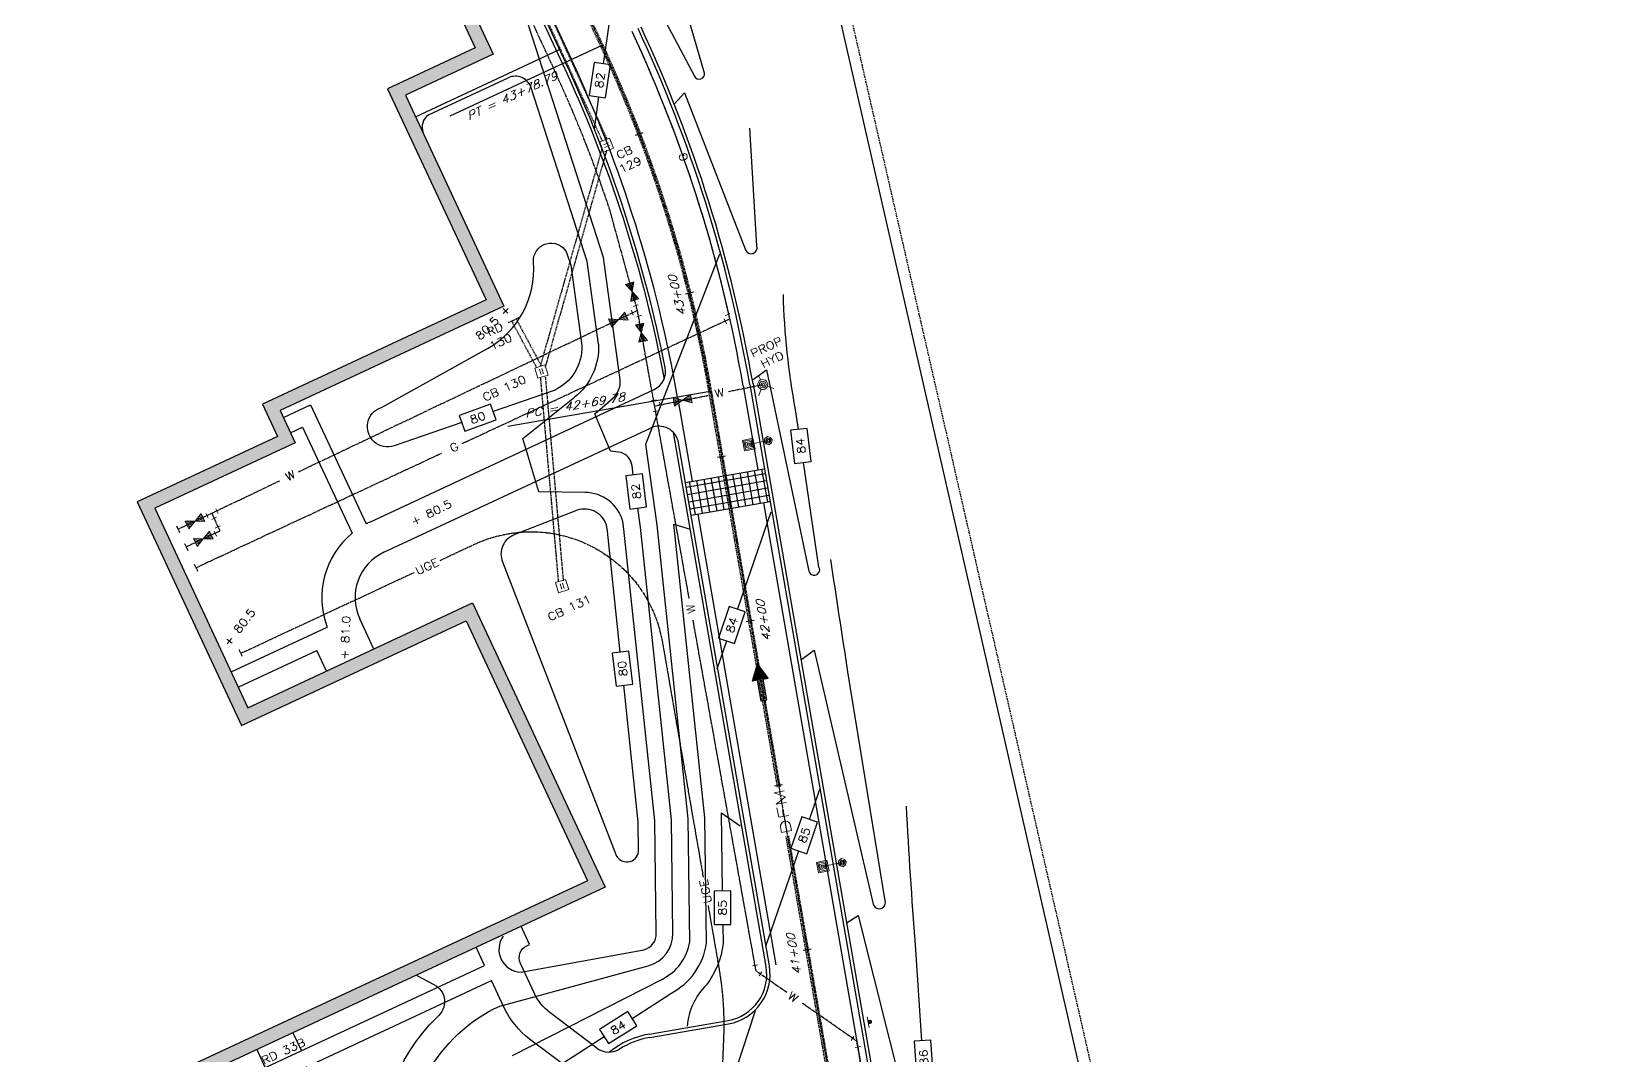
# Model space of a CAD drawing. Header units: feet. Extents: x 1024297 to 1030998, y 90489 to 94481.
# Drawn here: x 1026079.3 to 1026549.6, y 91454.4 to 91761.5 of the extents above; entities that cross this region are included whole.
import ezdxf
from ezdxf.enums import TextEntityAlignment as Align

# ---------------------------------------------------------------- set-up
doc = ezdxf.new("R2010")
doc.units = ezdxf.units.FT
doc.header["$MEASUREMENT"] = 0
for name, pattern in [('CENTER2', [1.125, 0.75, -0.125, 0.125, -0.125]), ('DASHED', [0.75, 0.5, -0.25]), ('GAS', [1.44, 0.9, -0.06, 0.15, -0.06, 0, -0.06, 0.15, -0.06]), ('HIDDEN', [0.375, 0.25, -0.125]), ('UTILITY', [1.08, 0.9, -0.06, 0, -0.06, 0, -0.06]), ('WATER', [1.14, 0.9, -0.06, 0, -0.06, 0, -0.06, 0, -0.06])]:
    doc.linetypes.add(name, pattern=pattern)
for name, color, linetype in [('LOW', 7, 'DASHED'), ('P1COL', 4, 'Continuous'), ('P1SWT', 4, 'Continuous'), ('P5PML', 1, 'Continuous'), ('P6BLL', 6, 'CENTER2'), ('P6BUL', 6, 'Continuous'), ('P6CUL', 6, 'Continuous'), ('P6CWL', 1, 'Continuous'), ('P6DRL', 6, 'HIDDEN'), ('P6GAL', 6, 'GAS'), ('P6TOS', 3, 'Continuous'), ('P6UTL', 6, 'UTILITY'), ('P6WAL', 6, 'Continuous'), ('P6WTL', 6, 'WATER'), ('P7BUL', 3, 'Continuous'), ('P7COT', 3, 'Continuous'), ('P7DRS', 3, 'Continuous'), ('P7DRT', 3, 'Continuous'), ('P7DRT-RD', 3, 'Continuous'), ('P7EPL', 3, 'Continuous'), ('P7FCL', 3, 'CLF'), ('P7MSS', 3, 'Continuous'), ('P7TFA', 3, 'Continuous'), ('P7UTS', 3, 'Continuous'), ('P7WTS', 3, 'Continuous'), ('P7WTT', 3, 'Continuous'), ('STALBL', 3, 'Continuous'), ('STAPTS', 3, 'Continuous')]:
    doc.layers.add(name, color=color, linetype=linetype)
doc.styles.add('60', font='simplex.shx', dxfattribs={"width": 1.15, "height": 2.4})
doc.styles.add('60S', font='simplex.shx', dxfattribs={"width": 1.15, "oblique": 22, "height": 2.4})
doc.styles.add('80', font='simplex.shx', dxfattribs={"width": 1.66, "height": 3.08})
doc.linetypes.add('CLF', pattern='A,0.28,-0.017891,["X",Standard,S=0.065,R=0,X=0,Y=-0.024733],-0.0663', length=0.364191)

# ---------------------------------------------------------------- blocks, each defined once
blk = doc.blocks.new('PHYD')
at = {"color": 0, "linetype": 'ByBlock', "lineweight": 0}
for points in [[(0.037, 0), (0.036, 0.012), (0.03, 0.022), (0.022, 0.03), (0.011, 0.036), (0, 0.038), (-0.012, 0.036), (-0.022, 0.03), (-0.03, 0.022), (-0.036, 0.012), (-0.038, 0), (-0.036, -0.011), (-0.03, -0.022), (-0.022, -0.03), (-0.012, -0.036), (0, -0.037), (0.011, -0.036), (0.022, -0.03), (0.03, -0.022), (0.036, -0.011), (0.037, 0), (0.037, 0)], [(0.025, 0), (0.023, 0.01), (0.017, 0.018), (0.01, 0.023), (0, 0.025), (-0.01, 0.023), (-0.018, 0.018), (-0.023, 0.01), (-0.025, 0), (-0.023, -0.01), (-0.018, -0.017), (-0.01, -0.023), (0, -0.025), (0.01, -0.023), (0.017, -0.017), (0.023, -0.01), (0.025, 0), (0.025, 0)], [(0.012, 0), (0.01, 0.006), (0.006, 0.011), (0, 0.013), (-0.006, 0.011), (-0.011, 0.006), (-0.013, 0), (-0.011, -0.006), (-0.006, -0.01), (0, -0.012), (0.006, -0.01), (0.01, -0.006), (0.012, 0), (0.012, 0)], [(0, 0.075), (0, 0.038)], [(-0.025, -0.025), (-0.063, -0.062)], [(0.062, -0.062), (0.025, -0.025)]]:
    blk.add_lwpolyline(points, dxfattribs=at)
blk = doc.blocks.new('45')
at = {"color": 0, "linetype": 'ByBlock', "lineweight": 0}
for points in [[(-0.016, 0.046), (-0.046, 0.016)], [(0.038, 0.02), (0.038, -0.016)]]:
    blk.add_lwpolyline(points, dxfattribs=at)
blk = doc.blocks.new('90')
at = {"color": 0, "linetype": 'ByBlock', "lineweight": 0}
for points in [[(-0.023, 0.04), (0.017, 0.04)], [(0.035, 0.023), (0.035, -0.017)]]:
    blk.add_lwpolyline(points, dxfattribs=at)
blk = doc.blocks.new('TEE')
at = {"color": 0, "linetype": 'ByBlock', "lineweight": 0}
for points in [[(-0.042, 0.021), (-0.042, -0.019)], [(0.019, 0.042), (-0.021, 0.042)], [(0.04, -0.019), (0.04, 0.021)]]:
    blk.add_lwpolyline(points, dxfattribs=at)
blk = doc.blocks.new('PWG')
at = {"color": 0, "linetype": 'ByBlock', "lineweight": 0}
for points in [[(-0.001, 0.001), (-0.033, -0.066), (0.032, -0.066), (-0.001, 0.001), (-0.033, 0.067), (0.032, 0.067), (-0.001, 0.001), (-0.001, -0.066)], [(-0.026, 0.05), (-0.026, 0.067)], [(-0.018, 0.067), (-0.018, 0.033)], [(-0.009, 0.018), (-0.009, 0.067)], [(-0.001, 0.067), (-0.001, 0.001), (0.008, 0.018), (0.008, 0.067)], [(0.016, 0.067), (0.016, 0.033)], [(0.025, 0.05), (0.025, 0.067)], [(-0.026, -0.049), (-0.026, -0.066)], [(-0.018, -0.066), (-0.018, -0.032)], [(-0.009, -0.016), (-0.009, -0.066)], [(0.008, -0.066), (0.008, -0.016)], [(0.016, -0.032), (0.016, -0.066)], [(0.025, -0.066), (0.025, -0.049)]]:
    blk.add_lwpolyline(points, dxfattribs=at)
blk = doc.blocks.new('CB')
at = {"color": 0, "linetype": 'ByBlock', "lineweight": 0}
for points in [[(0.039, 0.001), (0.039, 0.041), (-0.041, 0.041), (-0.041, -0.039), (0.039, -0.039), (0.039, 0.001), (0.039, 0.001)], [(-0.01, -0.02), (-0.01, 0.022)], [(0.009, 0.022), (0.009, -0.02)]]:
    blk.add_lwpolyline(points, dxfattribs=at)
blk = doc.blocks.new('CBB')
at = {"color": 0, "linetype": 'ByBlock', "lineweight": 0}
for points in [[(0.04, 0.041), (0.04, 0.08), (-0.041, 0.08), (-0.041, 0.001), (0.04, 0.001), (0.04, 0.041), (0.04, 0.041)], [(-0.011, 0.02), (-0.011, 0.061)], [(0.01, 0.061), (0.01, 0.02)]]:
    blk.add_lwpolyline(points, dxfattribs=at)
blk = doc.blocks.new('SIGN1')
at = {"color": 0, "linetype": 'ByBlock', "lineweight": 0}
for points in [[(-0.041, 0.014), (0.04, 0.014)], [(0.013, 0), (0.011, 0.007), (0.007, 0.012), (0, 0.014), (-0.007, 0.012), (-0.012, 0.007), (-0.014, 0), (-0.012, -0.007), (-0.007, -0.011), (0, -0.013), (0.007, -0.011), (0.011, -0.007), (0.013, 0), (0.013, 0)], [(0.007, 0), (0.005, 0.005), (0, 0.007), (-0.005, 0.005), (-0.007, 0), (-0.005, -0.005), (0, -0.007), (0.005, -0.005), (0.007, 0), (0.007, 0)]]:
    blk.add_lwpolyline(points, dxfattribs=at)
blk = doc.blocks.new('PLP1')
at = {"color": 0, "linetype": 'ByBlock', "lineweight": 0}
for points in [[(-0.001, 0.191), (0.039, 0.191), (0.039, 0.11), (-0.041, 0.11), (-0.041, 0.191), (-0.001, 0.191), (-0.001, 0.191)], [(-0.001, 0.181), (0.03, 0.181), (0.03, 0.122), (-0.032, 0.122), (-0.032, 0.181), (-0.001, 0.181), (-0.001, 0.181)], [(-0.001, 0.172), (0.018, 0.172), (0.018, 0.131), (-0.02, 0.131), (-0.02, 0.172), (-0.001, 0.172), (-0.001, 0.172)], [(-0.001, 0.16), (0.009, 0.16), (0.009, 0.141), (-0.011, 0.141), (-0.011, 0.16), (-0.001, 0.16), (-0.001, 0.16)], [(-0.001, 0.001), (-0.001, 0.151)], [(0.03, 0.001), (0.02, 0.022), (-0.001, 0.032), (-0.022, 0.022), (-0.032, 0.001), (-0.022, -0.02), (-0.001, -0.03), (0.02, -0.02), (0.03, 0.001), (0.03, 0.001)], [(0.018, 0.001), (0.012, 0.014), (-0.001, 0.02), (-0.014, 0.014), (-0.02, 0.001), (-0.014, -0.012), (-0.001, -0.018), (0.012, -0.012), (0.018, 0.001), (0.018, 0.001)], [(0.009, 0.001), (0.007, 0.009), (-0.001, 0.011), (-0.009, 0.009), (-0.011, 0.001), (-0.009, -0.007), (-0.001, -0.009), (0.007, -0.007), (0.009, 0.001), (0.009, 0.001)]]:
    blk.add_lwpolyline(points, dxfattribs=at)
blk = doc.blocks.new('STA_TIC')
blk.add_line((0, -0.04165), (0, 0.04165))
blk = doc.blocks.new('LBL_TIC')
blk.add_line((0, -0.04165), (0, 0.04165))
blk = doc.blocks.new('CONID')
blk.add_lwpolyline([(-0.125, -0.0625), (0.125, -0.0625), (0.125, 0.0625), (-0.125, 0.0625)], close=True)
at = {"style": '60', "width": 1.15}
blk.add_attdef('CON', text='', height=0.06, dxfattribs=at).set_placement((0, 0), align=Align.MIDDLE)
blk = doc.blocks.new('TF')
for p, q in [((0.001, -0.02), (0.001, 0.02)), ((0.001, 0.02), (0.161, 0.02)), ((0.161, 0.02), (0.161, 0.06)), ((0.161, 0.06), (0.281, 0)), ((0.161, -0.06), (0.281, 0)), ((0.161, -0.02), (0.001, -0.02)), ((0.161, -0.02), (0.161, -0.06))]:
    blk.add_line(p, q)
for points in [[(0.001, 0.02), (0.001, -0.02), (0.161, 0.02), (0.161, -0.02)], [(0.161, -0.06), (0.161, 0.06), (0.281, 0), (0.161, 0.06)]]:
    blk.add_solid(points)

msp = doc.modelspace()

# ---------------------------------------------------------------- hatches: boundary and pattern name
at = {"layer": 'P6BUL'}
h = msp.add_hatch(color=256, dxfattribs=at)
edge = h.paths.add_edge_path()
edge.add_line((1025895.77189, 91235.01205), (1025898.16707, 91229.87559))
edge.add_line((1025898.16707, 91229.87559), (1025861.00841, 91212.54822))
edge.add_line((1025861.00841, 91212.54822), (1025827.19895, 91285.05285))
edge.add_line((1025827.19895, 91285.05285), (1025757.11132, 91252.37045))
edge.add_line((1025757.11132, 91252.37045), (1025760.91034, 91244.22342))
edge.add_arc((1025532.56519, 91131.64573), 254.58838, -20.7880087, 26.2440103, ccw=False)
edge.add_line((1025770.57986, 91041.28944), (1025741.91456, 91102.76235))
edge.add_line((1025741.91456, 91102.76235), (1025714.72532, 91090.08381))
edge.add_line((1025714.72532, 91090.08381), (1025700.35633, 91120.89825))
edge.add_line((1025700.35633, 91120.89825), (1025664.10402, 91103.99354))
edge.add_line((1025664.10402, 91103.99354), (1025668.04846, 91095.53466))
edge.add_line((1025668.04846, 91095.53466), (1025635.42137, 91080.3204))
edge.add_line((1025635.42137, 91080.3204), (1025644.71897, 91060.38163))
edge.add_line((1025644.71897, 91060.38163), (1025597.59097, 91038.40548))
edge.add_line((1025597.59097, 91038.40548), (1025588.29336, 91058.34425))
edge.add_line((1025588.29336, 91058.34425), (1025561.10414, 91045.66571))
edge.add_line((1025561.10414, 91045.66571), (1025528.98434, 91114.54683))
edge.add_line((1025528.98434, 91114.54683), (1025532.60954, 91116.23729))
edge.add_line((1025532.60954, 91116.23729), (1025529.22859, 91123.48775))
edge.add_line((1025529.22859, 91123.48775), (1025525.60339, 91121.7973))
edge.add_line((1025525.60339, 91121.7973), (1025504.8951, 91166.20638))
edge.add_line((1025504.8951, 91166.20638), (1025525.28699, 91175.71527))
edge.add_line((1025525.28699, 91175.71527), (1025490.76342, 91249.75132))
edge.add_line((1025490.76342, 91249.75132), (1025482.68513, 91255.62054))
edge.add_line((1025482.68513, 91255.62054), (1025471.22893, 91239.85243))
edge.add_line((1025471.22893, 91239.85243), (1025365.65222, 91316.55841))
edge.add_line((1025365.65222, 91316.55841), (1025386.81248, 91345.68302))
edge.add_line((1025386.81248, 91345.68302), (1025391.66659, 91342.15631))
edge.add_line((1025391.66659, 91342.15631), (1025408.12457, 91364.80878))
edge.add_line((1025408.12457, 91364.80878), (1025403.27047, 91368.33549))
edge.add_line((1025403.27047, 91368.33549), (1025424.43074, 91397.46011))
edge.add_line((1025424.43074, 91397.46011), (1025515.42965, 91331.34553))
edge.add_arc((1025669.27955, 91043.64661), 326.25213, 105.8619875, 118.1360933, ccw=False)
edge.add_line((1025580.10796, 91357.476), (1025521.81319, 91482.48953))
edge.add_line((1025521.81319, 91482.48953), (1025553.08067, 91497.0698))
edge.add_line((1025553.08067, 91497.0698), (1025562.37827, 91477.13103))
edge.add_line((1025562.37827, 91477.13103), (1025603.61552, 91496.36028))
edge.add_line((1025603.61552, 91496.36028), (1025671.23446, 91351.351))
edge.add_line((1025671.23446, 91351.351), (1025763.95606, 91394.58779))
edge.add_line((1025763.95606, 91394.58779), (1025739.4442, 91447.15364))
edge.add_line((1025739.4442, 91447.15364), (1025761.19765, 91457.29744))
edge.add_line((1025761.19765, 91457.29744), (1025750.20958, 91480.86144))
edge.add_line((1025750.20958, 91480.86144), (1025846.30835, 91525.67304))
edge.add_line((1025846.30835, 91525.67304), (1025857.29642, 91502.10903))
edge.add_line((1025857.29642, 91502.10903), (1025879.04781, 91512.25187))
edge.add_line((1025879.04781, 91512.25187), (1025903.55967, 91459.68602))
edge.add_line((1025903.55967, 91459.68602), (1025996.29671, 91502.93002))
edge.add_line((1025996.29671, 91502.93002), (1025940.33687, 91622.93629))
edge.add_line((1025940.33687, 91622.93629), (1025952.11887, 91628.43033))
edge.add_line((1025952.11887, 91628.43033), (1025952.05687, 91628.56329))
edge.add_arc((1026296.33469, 92124.79385), 603.96357, 234.04158785, 235.24762769, ccw=False)
edge.add_line((1025941.68857, 91635.91951), (1025941.5445, 91636.02403))
edge.add_arc((1025977.65943, 91681.71434), 58.23996, 155.1747273, 231.6761391, ccw=False)
edge.add_line((1025924.80129, 91706.16653), (1025921.37932, 91713.50496))
edge.add_line((1025921.37932, 91713.50496), (1025947.34993, 91725.61526))
edge.add_line((1025947.34993, 91725.61526), (1025922.91151, 91778.02362))
edge.add_line((1025922.91151, 91778.02362), (1026062.78501, 91843.2477))
edge.add_line((1026062.78501, 91843.2477), (1026067.29294, 91833.58042))
edge.add_line((1026067.29294, 91833.58042), (1026134.35972, 91864.85417))
edge.add_line((1026134.35972, 91864.85417), (1026163.87256, 91801.56367))
edge.add_line((1026163.87256, 91801.56367), (1026190.15549, 91813.8196))
edge.add_line((1026190.15549, 91813.8196), (1026217.76655, 91754.6075))
edge.add_line((1026217.76655, 91754.6075), (1026191.48362, 91742.35157))
edge.add_line((1026191.48362, 91742.35157), (1026220.99646, 91679.06107))
edge.add_line((1026220.99646, 91679.06107), (1026153.92969, 91647.78732))
edge.add_line((1026153.92969, 91647.78732), (1026158.43761, 91638.12004))
edge.add_line((1026158.43761, 91638.12004), (1026116.36961, 91618.5034))
edge.add_line((1026116.36961, 91618.5034), (1026144.26248, 91558.68695))
edge.add_line((1026144.26248, 91558.68695), (1026211.63133, 91590.10156))
edge.add_line((1026211.63133, 91590.10156), (1026251.35744, 91504.90863))
edge.add_line((1026251.35744, 91504.90863), (1026113.59861, 91440.67063))
edge.add_line((1026113.59861, 91440.67063), (1026201.50321, 91252.15872))
edge.add_line((1026201.50321, 91252.15872), (1026170.23564, 91237.57841))
edge.add_line((1026170.23564, 91237.57841), (1026160.93804, 91257.51718))
edge.add_line((1026160.93804, 91257.51718), (1026119.70084, 91238.28796))
edge.add_line((1026119.70084, 91238.28796), (1026049.54619, 91388.73507))
edge.add_line((1026049.54619, 91388.73507), (1025946.83162, 91340.83848))
edge.add_line((1025946.83162, 91340.83848), (1025980.64108, 91268.33386))
edge.add_line((1025980.64108, 91268.33386), (1025943.48243, 91251.00649))
edge.add_line((1025943.48243, 91251.00649), (1025941.08725, 91256.14295))
edge.add_line((1025941.08725, 91256.14295), (1025939.87884, 91255.57946))
edge.add_arc((1025898.74365, 91287.7941), 52.24832, 268.0659361, 321.9340639, ccw=False)
edge.add_line((1025896.9803, 91235.57554), (1025895.77189, 91235.01205))
edge = h.paths.add_edge_path(flags=16)
edge.add_line((1025890.45619, 91236.94681), (1025892.85136, 91231.81035))
edge.add_line((1025892.85136, 91231.81035), (1025862.94317, 91217.86393))
edge.add_line((1025862.94317, 91217.86393), (1025829.1337, 91290.36855))
edge.add_line((1025829.1337, 91290.36855), (1025751.79561, 91254.30521))
edge.add_line((1025751.79561, 91254.30521), (1025757.30354, 91242.49343))
edge.add_arc((1025532.56519, 91131.64573), 250.58838, -18.5803441, 26.2538989, ccw=False)
edge.add_line((1025770.09235, 91051.79972), (1025743.84931, 91108.07806))
edge.add_line((1025743.84931, 91108.07806), (1025716.66008, 91095.39951))
edge.add_line((1025716.66008, 91095.39951), (1025702.29109, 91126.21395))
edge.add_line((1025702.29109, 91126.21395), (1025658.78831, 91105.9283))
edge.add_line((1025658.78831, 91105.9283), (1025662.73275, 91097.46942))
edge.add_line((1025662.73275, 91097.46942), (1025630.10567, 91082.25516))
edge.add_line((1025630.10567, 91082.25516), (1025639.40327, 91062.31639))
edge.add_line((1025639.40327, 91062.31639), (1025599.52572, 91043.72119))
edge.add_line((1025599.52572, 91043.72119), (1025590.22812, 91063.65996))
edge.add_line((1025590.22812, 91063.65996), (1025563.03889, 91050.98141))
edge.add_line((1025563.03889, 91050.98141), (1025534.30004, 91112.61208))
edge.add_line((1025534.30004, 91112.61208), (1025537.92524, 91114.30253))
edge.add_line((1025537.92524, 91114.30253), (1025531.16335, 91128.80346))
edge.add_line((1025531.16335, 91128.80346), (1025527.53815, 91127.113))
edge.add_line((1025527.53815, 91127.113), (1025510.2108, 91164.27162))
edge.add_line((1025510.2108, 91164.27162), (1025530.6027, 91173.78052))
edge.add_line((1025530.6027, 91173.78052), (1025493.95146, 91252.37934))
edge.add_line((1025493.95146, 91252.37934), (1025481.8002, 91261.20775))
edge.add_line((1025481.8002, 91261.20775), (1025470.34401, 91245.43964))
edge.add_line((1025470.34401, 91245.43964), (1025371.23942, 91317.44333))
edge.add_line((1025371.23942, 91317.44333), (1025387.69741, 91340.09581))
edge.add_line((1025387.69741, 91340.09581), (1025392.55151, 91336.5691))
edge.add_line((1025392.55151, 91336.5691), (1025413.71178, 91365.69371))
edge.add_line((1025413.71178, 91365.69371), (1025408.85768, 91369.22042))
edge.add_line((1025408.85768, 91369.22042), (1025425.31567, 91391.8729))
edge.add_line((1025425.31567, 91391.8729), (1025515.11471, 91326.63007))
edge.add_arc((1025669.27955, 91043.64661), 322.25213, 105.026245, 118.5808383, ccw=False)
edge.add_line((1025585.73199, 91354.88003), (1025527.12889, 91480.55478))
edge.add_line((1025527.12889, 91480.55478), (1025551.14591, 91491.7541))
edge.add_line((1025551.14591, 91491.7541), (1025560.44351, 91471.81533))
edge.add_line((1025560.44351, 91471.81533), (1025601.68076, 91491.04457))
edge.add_line((1025601.68076, 91491.04457), (1025669.2997, 91346.03529))
edge.add_line((1025669.2997, 91346.03529), (1025769.27177, 91392.65303))
edge.add_line((1025769.27177, 91392.65303), (1025744.75991, 91445.21889))
edge.add_line((1025744.75991, 91445.21889), (1025766.51336, 91455.36268))
edge.add_line((1025766.51336, 91455.36268), (1025755.52528, 91478.92669))
edge.add_line((1025755.52528, 91478.92669), (1025844.37359, 91520.35733))
edge.add_line((1025844.37359, 91520.35733), (1025855.36166, 91496.79333))
edge.add_line((1025855.36166, 91496.79333), (1025877.11305, 91506.93617))
edge.add_line((1025877.11305, 91506.93617), (1025901.62491, 91454.37032))
edge.add_line((1025901.62491, 91454.37032), (1026001.61242, 91500.99526))
edge.add_line((1026001.61242, 91500.99526), (1025945.65257, 91621.00153))
edge.add_line((1025945.65257, 91621.00153), (1025957.43457, 91626.49557))
edge.add_line((1025957.43457, 91626.49557), (1025955.22441, 91631.23529))
edge.add_arc((1026296.33469, 92124.79385), 599.96357, 234.04158757, 235.35070898, ccw=False)
edge.add_line((1025944.03736, 91639.15729), (1025943.96131, 91639.21245))
edge.add_arc((1025977.65943, 91681.71434), 54.23996, 153.239473, 231.5904444, ccw=False)
edge.add_line((1025929.22878, 91706.13656), (1025926.69502, 91711.57021))
edge.add_line((1025926.69502, 91711.57021), (1025952.66563, 91723.6805))
edge.add_line((1025952.66563, 91723.6805), (1025928.22722, 91776.08886))
edge.add_line((1025928.22722, 91776.08886), (1026060.85026, 91837.932))
edge.add_line((1026060.85026, 91837.932), (1026065.35818, 91828.26471))
edge.add_line((1026065.35818, 91828.26471), (1026132.42496, 91859.53846))
edge.add_line((1026132.42496, 91859.53846), (1026161.9378, 91796.24797))
edge.add_line((1026161.9378, 91796.24797), (1026188.22073, 91808.5039))
edge.add_line((1026188.22073, 91808.5039), (1026212.45084, 91756.54225))
edge.add_line((1026212.45084, 91756.54225), (1026186.16792, 91744.28632))
edge.add_line((1026186.16792, 91744.28632), (1026215.68076, 91680.99583))
edge.add_line((1026215.68076, 91680.99583), (1026148.61398, 91649.72208))
edge.add_line((1026148.61398, 91649.72208), (1026153.12191, 91640.0548))
edge.add_line((1026153.12191, 91640.0548), (1026111.0539, 91620.43816))
edge.add_line((1026111.0539, 91620.43816), (1026142.32772, 91553.37125))
edge.add_line((1026142.32772, 91553.37125), (1026209.69657, 91584.78586))
edge.add_line((1026209.69657, 91584.78586), (1026246.04174, 91506.84339))
edge.add_line((1026246.04174, 91506.84339), (1026108.28291, 91442.60539))
edge.add_line((1026108.28291, 91442.60539), (1026196.18751, 91254.09348))
edge.add_line((1026196.18751, 91254.09348), (1026172.1704, 91242.89411))
edge.add_line((1026172.1704, 91242.89411), (1026162.8728, 91262.83288))
edge.add_line((1026162.8728, 91262.83288), (1026121.6356, 91243.60366))
edge.add_line((1026121.6356, 91243.60366), (1026051.48095, 91394.05078))
edge.add_line((1026051.48095, 91394.05078), (1025941.51592, 91342.77324))
edge.add_line((1025941.51592, 91342.77324), (1025975.32538, 91270.26861))
edge.add_line((1025975.32538, 91270.26861), (1025945.41718, 91256.32219))
edge.add_line((1025945.41718, 91256.32219), (1025943.02201, 91261.45866))
edge.add_line((1025943.02201, 91261.45866), (1025937.30192, 91258.79133))
edge.add_arc((1025898.74365, 91287.7941), 48.24832, 266.9497608, 323.0502392, ccw=False)
edge.add_line((1025896.17628, 91239.61413), (1025890.45619, 91236.94681))
at = {"layer": 'P6CWL'}
h = msp.add_hatch(dxfattribs=at)
h.set_pattern_fill('U', color=256, scale=2.2, angle=345, style=0, double=1, pattern_type=0)
h.set_pattern_definition([(10, (1025811.0735, 91936.0346), (-0.382026, 2.166577), []), (100, (1025811.0735, 91936.0346), (-2.166577, -0.382026), [])])
h.paths.add_polyline_path([(1026300.82028, 91620.51575), (1026299.11125, 91630.36862), (1026275.46434, 91626.26694), (1026277.17337, 91616.41406)])

# ---------------------------------------------------------------- linework, layer by layer
at = {"layer": 'DEFPOINTS'}
for p, q in [((1026157.78359, 91461.27444), (1026160.3193, 91455.83659)), ((1026146.9079, 91456.20302), (1026149.44361, 91450.76517))]:
    msp.add_line(p, q, dxfattribs=at)
at = {"layer": 'LOW', "flags": 128}
msp.add_lwpolyline([(1025299.17759, 91284.88733), (1025279.69847, 91329.65075), (1025214.17667, 91443.65574), (1025129.37299, 91567.20256), (1025065.53776, 91669.63859), (1024984.13222, 91825.65851), (1024909.83168, 91957.10585), (1024854.97944, 92044.05338), (1024913.67061, 92077.05306, 0.465573073), (1024916.78261, 92097.39941), (1024927.10658, 92113.45921), (1024946.21706, 92112.68682, 0.214873653), (1024965.35001, 92101.15157), (1025046.41901, 92140.37861), (1025033.11285, 92163.52232, -0.116694486), (1025029.4727, 92178.49362), (1025058.20862, 92399.7976), (1025088.4717, 92618.03806), (1025068.00032, 92651.01242), (1025104.13982, 92673.1417, -0.069153808), (1025174.33154, 92703.76178), (1025159.89959, 92747.16501, 0.072673243), (1025104.64104, 92726.41083), (1025077.20131, 92798.84152, 0.286338548), (1025087.67095, 92844.88538), (1025066.28215, 92907.73635), (1025035.46143, 92981.75675), (1024979.69277, 93109.84429), (1024941.579, 93194.97605), (1024923.08504, 93247.82492, 0.00311628), (1024921.22192, 93248.14873), (1024842.94753, 93268.68905), (1024737.93099, 93309.01255), (1024671.38413, 93341.65665), (1024607.91136, 93359.86934, 0.237160651), (1024587.40528, 93356.776), (1024586.26717, 93398.46717), (1024610.79985, 93430.61557, 0.193210887), (1024628.32429, 93417.75266), (1024725.83921, 93389.68857), (1024769.46894, 93380.70795), (1024894.74338, 93346.4907, 0.307613242), (1024921.32719, 93355.60282), (1024931.17963, 93383.92769, 0.26516412), (1024998.99743, 93424.0949), (1025056.95549, 93453.75453), (1025230.39287, 93550.74693, -0.073459567), (1025244.1056, 93555.79692), (1025350.48564, 93578.04901), (1025456.89359, 93598.45522), (1025481.18947, 93605.24487, 0.221219264), (1025517.74021, 93640.41055), (1025517.74021, 93640.41055), (1025526.57016, 93646.10369), (1025561.63476, 93623.06294), (1025568.18391, 93628.818, -0.363591046), (1025588.00867, 93629.28372), (1025594.23187, 93623.18184), (1025598.53631, 93626.9898), (1025531.88064, 93693.14884, -0.8925249), (1025538.74453, 93700.65922), (1025619.65124, 93617.92787, -0.978257696), (1025613.26198, 93611.34698), (1025601.48022, 93621.15952), (1025592.18006, 93611.64559), (1025581.5928, 93618.41362), (1025573.41497, 93609.87325), (1025607.46388, 93576.45468), (1025639.09873, 93548.21308), (1025672.50542, 93511.731), (1025714.46477, 93471.64412), (1025751.02521, 93477.0174), (1025854.30996, 93369.49385), (1025951.47495, 93253.44004), (1026071.26724, 92793.83775), (1026129.354, 92575.68261), (1026262.95081, 92037.03535), (1026423.9854, 91333.86598), (1026452.85438, 91189.01247), (1026544.66412, 91225.18157), (1026549.56736, 91209.09113)], format="xyb", dxfattribs=at)
at = {"layer": 'P1COL'}
for p, q in [((1026198.45859, 91736.43503), (1026222.31825, 91747.56097)), ((1026245.95091, 91692.528), (1026229.19055, 91744.56238)), ((1026263.60832, 91637.66722), (1026285.77181, 91694.79166)), ((1026249.37199, 91667.71153), (1026245.95091, 91692.528)), ((1026257.02253, 91612.21457), (1026256.69666, 91614.57845)), ((1026266.70632, 91491.01762), (1026266.26147, 91524.83124)), ((1026226.16789, 91479.39307), (1026263.01342, 91486.12561)), ((1026287.92805, 91441.8253), (1026296.43256, 91467.94191))]:
    msp.add_line(p, q, dxfattribs=at)
at = {"layer": 'P1COL', "flags": 128}
for points in [[(1026239.95823, 91810.31619), (1026242.06001, 91816.08699), (1026278.16753, 91747.99784, 0.836481535), (1026281.19742, 91748.97518), (1026271.31289, 91783.02112)], [(1026272.1641, 91739.73598), (1026275.13437, 91743.02596), (1026293.43775, 91695.9721, 0.978878292), (1026296.84341, 91697.21384), (1026294.78658, 91732.44712)], [(1026208.36659, 91644.25962), (1026188.10697, 91637.2462, -1.014996447), (1026184.32733, 91648.72755), (1026216.08688, 91666.42207, 0.294134636), (1026229.88087, 91692.26114, -0.812544566), (1026239.83452, 91695.20858), (1026241.05752, 91691.41163), (1026244.38763, 91667.25505, -0.305665141), (1026236.07532, 91653.85174), (1026217.81666, 91647.53101)], [(1026309.35773, 91642.15282), (1026308.48527, 91648.02687, -0.037994623), (1026304.81516, 91682.60075)], [(1026249.37199, 91667.71153), (1026249.37199, 91667.71153, -0.242127627), (1026242.19689, 91651.77383, -0.242127627)], [(1026259.8279, 91628.47737), (1026259.44323, 91631.26779, 0.284514282), (1026256.17671, 91635.21456), (1026253.03354, 91635.59245), (1026248.27093, 91646.83767), (1026253.59822, 91651.40586, 0.240529161), (1026255.89615, 91656.99827, -18.516635883)], [(1026295.46735, 91656.93475), (1026299.74393, 91659.98375), (1026312.46108, 91599.67211, 1.155619187), (1026315.48892, 91600.87306), (1026310.82753, 91632.25704)], [(1026223.62748, 91454.39647), (1026268.54604, 91477.36879, 0.243206422), (1026276.7396, 91488.55354), (1026276.25454, 91525.42399), (1026266.95046, 91613.42341), (1026263.60832, 91637.66722)], [(1026256.69666, 91614.57845), (1026256.69666, 91614.57845, 0.330248898), (1026245.35388, 91623.25347), (1026231.48857, 91623.46099)], [(1026219.76029, 91469.23515), (1026264.32009, 91481.29936, 0.342398625), (1026271.70589, 91491.0834), (1026271.258, 91525.12761), (1026261.98649, 91612.81899), (1026261.19364, 91618.57031)], [(1026255.89043, 91575.36774), (1026252.05856, 91611.61015), (1026251.79899, 91613.49312, 0.445414208), (1026242.26306, 91617.61953), (1026224.33372, 91610.59388, 0.437374499), (1026220.62986, 91602.40193), (1026254.53629, 91514.74266, 0.781264518), (1026261.38247, 91515.60085), (1026261.26494, 91524.53487), (1026256.94196, 91565.42222)], [(1026259.45342, 91465.55376), (1026271.03865, 91473.02667, 0.245219169), (1026281.74432, 91488.22801), (1026281.25107, 91525.72036), (1026271.94342, 91613.75356), (1026276.86247, 91612.25198)], [(1026324.19054, 91569.44236, -0.002745061), (1026319.06032, 91603.17133)], [(1026310.10332, 91573.0464), (1026314.03319, 91575.93373), (1026331.79246, 91499.83063, 1.051861575), (1026335.32862, 91500.84668), (1026324.19054, 91569.44236)], [(1026346.37744, 91458.84084), (1026344.46223, 91487.596, -0.007864502), (1026341.75433, 91529.15836)], [(1026286.67209, 91493.75101), (1026286.74842, 91487.94905, -0.134827308), (1026281.75244, 91475.63126, 0.175870242), (1026275.95977, 91463.18533, 2.863790792)], [(1026323.67858, 91494.14843), (1026327.24998, 91496.44668), (1026345.91128, 91422.02997, 0.797674279), (1026348.82305, 91422.12199), (1026347.042, 91448.86293)], [(1026194.92541, 91478.46129), (1026200.03993, 91475.70906, -0.547886967), (1026201.00928, 91465.97252, -0.153311402)], [(1026216.72562, 91333.13354), (1026192.8564, 91420.15673, -0.332233036), (1026219.76029, 91469.23515)], [(1026209.01057, 91331.01741), (1026185.01149, 91418.51407, -0.242017602), (1026201.00928, 91465.97252)], [(1026237.81374, 91344.95499), (1026231.87473, 91338.39022), (1026212.38991, 91409.42863, -0.160580886), (1026213.13573, 91424.11446, -0.181060675), (1026237.31563, 91451.27403), (1026251.04949, 91460.1329)]]:
    msp.add_lwpolyline(points, format="xyb", dxfattribs=at)
for points in [[(1026250.92629, 91751.72395), (1026254.4984, 91776.7963)], [(1026255.89615, 91656.99827), (1026250.8443, 91693.64437), (1026225.47223, 91772.41475), (1026229.31834, 91771.35577)], [(1026248.1439, 91732.19454), (1026249.51577, 91741.82358)], [(1026231.48857, 91623.46099), (1026226.71847, 91639.44365), (1026242.19689, 91651.77383)], [(1026291.07708, 91588.17938), (1026301.15188, 91617.47077)], [(1026266.26147, 91524.83124), (1026257.02253, 91612.21457)], [(1026284.95942, 91570.39291), (1026287.82444, 91578.72267)], [(1026312.6787, 91525.21942), (1026315.78395, 91534.2476)], [(1026286.54054, 91503.75059), (1026286.2317, 91527.22541), (1026291.82086, 91523.3034)], [(1026299.59149, 91487.16974), (1026309.4262, 91515.76312)]]:
    msp.add_lwpolyline(points, dxfattribs=at)
at = {"layer": 'P1COL'}
for centre, radius, start, end in [((1026224.43134, 91743.02944), 5, 17.8538364, 115), ((1026200.87925, 91732.78003), 4.38391, 123.5159786, 202.5635144), ((1026226.39662, 91486.25291), 6.86365, 144.3142328, 268.090331), ((1026261.70675, 91490.95185), 5, 285.1492025, 0.7537358)]:
    msp.add_arc(centre, radius, start, end, dxfattribs=at)
at = {"layer": 'P5PML'}
for p, q in [((1026184.60275, 91874.63158), (1026241.30945, 91753.02367)), ((1026292.76516, 91655.25238), (1026297.14067, 91630.02682)), ((1026273.05941, 91651.83431), (1026277.43491, 91626.60875)), ((1026298.8497, 91620.17394), (1026350.2032, 91324.11216)), ((1026279.14395, 91616.75587), (1026302.58114, 91481.63639))]:
    msp.add_line(p, q, dxfattribs=at)
for radius in [422, 402]:
    msp.add_arc((1025876.97372, 91583.13113), radius, 9.8403504, 25, dxfattribs=at)
at = {"layer": 'P6BLL'}
msp.add_line((1026193.66583, 91878.85776), (1026250.37253, 91757.24985), dxfattribs=at)
at = {"layer": 'P6BLL', "flags": 128}
msp.add_lwpolyline([(1026282.91228, 91653.54334), (1026340.35032, 91322.40312, -0.338677567), (1026228.94176, 91109.11531), (1025824.35604, 90920.45388, -0.348083339), (1025567.02299, 90981.6848), (1025370.83659, 91230.71249)], format="xyb", dxfattribs=at)
at = {"layer": 'P6BLL'}
msp.add_arc((1025876.97372, 91583.13113), 412, 9.8403504, 25, dxfattribs=at)
at = {"layer": 'P6BUL'}
msp.add_lwpolyline([(1026065.35818, 91828.26471), (1026132.42496, 91859.53846), (1026161.9378, 91796.24797), (1026188.22073, 91808.5039), (1026212.45084, 91756.54225), (1026186.16792, 91744.28632), (1026215.68076, 91680.99583), (1026148.61398, 91649.72208), (1026153.12191, 91640.0548), (1026111.0539, 91620.43816), (1026142.32772, 91553.37125), (1026209.69657, 91584.78586), (1026246.04174, 91506.84339), (1026108.28291, 91442.60539)], dxfattribs=at)
at = {"layer": 'P6CUL'}
for p, q in [((1026295.72103, 91655.76509), (1026353.15906, 91324.62487)), ((1026299.62528, 91481.12368), (1026271.85279, 91641.2369)), ((1026264.5808, 91460.8403), (1026288.22146, 91464.93658))]:
    msp.add_line(p, q, dxfattribs=at)
at = {"layer": 'P6CUL', "flags": 128}
msp.add_lwpolyline([(1026076.89867, 91911.5752), (1026076.89867, 91911.5752, -0.414213562), (1026181.88383, 91873.36372), (1026238.5904, 91751.75608, -0.062473186), (1026269.03515, 91657.21776, -0.062473186)], format="xyb", dxfattribs=at)
at = {"layer": 'P6CUL'}
for centre, radius, start, end in [((1025876.97372, 91583.13113), 425, 9.8403504, 25), ((1026285.83125, 91478.73104), 14, 279.8302048, 9.8403504), ((1026269.01976, 91435.22203), 26, 99.8302048, 128.8687398)]:
    msp.add_arc(centre, radius, start, end, dxfattribs=at)
at = {"layer": 'P6CWL'}
for p, q in [((1026275.46434, 91626.26694), (1026299.11125, 91630.36862)), ((1026277.17337, 91616.41406), (1026300.82028, 91620.51575))]:
    msp.add_line(p, q, dxfattribs=at)
at = {"layer": 'P6DRL'}
for p, q in [((1026184.64242, 91872.46661), (1026250.46514, 91728.7716)), ((1026186.00615, 91873.09129), (1026251.82887, 91729.39629)), ((1026250.3935, 91726.21995), (1026231.94238, 91661.18395)), ((1026251.83655, 91725.81055), (1026233.38542, 91660.77455)), ((1026222.2784, 91674.14196), (1026225.83959, 91675.80257)), ((1026223.36102, 91674.58746), (1026230.86394, 91660.57068)), ((1026224.69688, 91675.26971), (1026232.1998, 91661.25293)), ((1026231.93752, 91657.73374), (1026237.33413, 91596.49603)), ((1026233.43173, 91657.86542), (1026238.82834, 91596.62771))]:
    msp.add_line(p, q, dxfattribs=at)
at = {"layer": 'P6DRL', "flags": 128}
for points in [[(1026303.09545, 91534.84342), (1026282.51817, 91653.47498, 0.06624309), (1026250.01, 91757.08081), (1026231.52455, 91796.72299)], [(1026303.88226, 91534.98831), (1026283.3064, 91653.6117, 0.06624309), (1026250.73505, 91757.4189), (1026232.2496, 91797.06108)]]:
    msp.add_lwpolyline(points, format="xyb", dxfattribs=at)
for points in [[(1026312.48475, 91427.90271), (1026318.04901, 91448.63353), (1026305.64729, 91520.13163)], [(1026313.2574, 91427.69533), (1026318.86738, 91448.59648), (1026306.4341, 91520.27652)]]:
    msp.add_lwpolyline(points, dxfattribs=at)
at = {"layer": 'P6GAL'}
for p, q in [((1026128.70146, 91600.67439), (1026202.30695, 91634.99719)), ((1026128.19238, 91601.75324), (1026129.1824, 91599.63012))]:
    msp.add_line(p, q, dxfattribs=at)
at = {"layer": 'P6GAL', "flags": 128}
msp.add_lwpolyline([(1026208.5228, 91637.89569), (1026288.78083, 91675.32063, 0.028518467), (1026275.615, 91721.58374)], format="xyb", dxfattribs=at)
at = {"layer": 'P6GAL'}
msp.add_arc((1025876.97372, 91583.13113), 422, 19.8082506, 25, dxfattribs=at)
at = {"layer": 'P6UTL'}
msp.add_line((1026142.6233, 91574.03318), (1026141.69412, 91576.02581), dxfattribs=at)
at = {"layer": 'P6UTL', "flags": 128}
for points in [[(1026201.87815, 91602.87713), (1026212.24508, 91607.71131, -0.494011737), (1026268.56133, 91578.29514), (1026280.78393, 91507.82969)], [(1026282.24733, 91499.39294), (1026285.48583, 91480.72247, -0.053383233), (1026286.8706, 91459.47493), (1026281.54414, 91331.45928, -0.001793988), (1026281.48581, 91330.16893, -0.001793988)]]:
    msp.add_lwpolyline(points, format="xyb", dxfattribs=at)
msp.add_lwpolyline([(1026142.15871, 91575.0295), (1026194.12016, 91599.25952)], dxfattribs=at)
at = {"layer": 'P6WAL'}
msp.add_line((1026194.51238, 91735.85637), (1026237.71404, 91756.00164), dxfattribs=at)
at = {"layer": 'P6WTL'}
msp.add_line((1026179.1649, 91872.09587), (1026235.8716, 91750.48796), dxfattribs=at)
at = {"layer": 'P6WTL', "flags": 128}
msp.add_lwpolyline([(1026276.59001, 91591.40009), (1026261.08035, 91677.75814), (1026252.78124, 91707.96985, 0.028911297), (1026235.8716, 91750.48796)], format="xyb", dxfattribs=at)
for points in [[(1026261.08035, 91677.75814), (1026159.38738, 91629.33675)], [(1026266.21479, 91649.16948), (1026282.30743, 91652.3498)], [(1026288.34868, 91653.5437), (1026298.65012, 91655.57953)], [(1026153.77448, 91626.66415), (1026123.33588, 91612.17072)], [(1026133.42704, 91616.95069), (1026135.87936, 91611.69169), (1026125.79535, 91606.89638)], [(1026122.86315, 91613.1845), (1026123.77237, 91611.23467)], [(1026125.2878, 91607.98482), (1026126.26919, 91605.88022)], [(1026305.86287, 91473.32001), (1026296.64553, 91479.73061), (1026277.74898, 91584.94693)], [(1026338.70824, 91390.38257), (1026326.8547, 91458.72031), (1026310.45182, 91470.12842)]]:
    msp.add_lwpolyline(points, dxfattribs=at)
at = {"layer": 'P7BUL'}
msp.add_lwpolyline([(1025923.68631, 91776.36206), (1025922.91151, 91778.02362), (1026062.78501, 91843.2477), (1026067.29294, 91833.58042), (1026134.35972, 91864.85417), (1026163.87256, 91801.56367), (1026190.15549, 91813.8196), (1026217.76655, 91754.6075), (1026191.48362, 91742.35157), (1026220.99646, 91679.06107), (1026153.92969, 91647.78732), (1026158.43761, 91638.12004), (1026116.36961, 91618.5034), (1026144.26248, 91558.68695), (1026211.63133, 91590.10156), (1026251.35744, 91504.90863), (1026113.59861, 91440.67063)], dxfattribs=at)
at = {"layer": 'P7EPL'}
for p, q in [((1026182.79013, 91873.78634), (1026239.49683, 91752.17843)), ((1026180.82827, 91614.35609), (1026266.03231, 91654.08739)), ((1026294.73574, 91655.59418), (1026352.17378, 91324.45397)), ((1026154.91579, 91645.67261), (1026163.07256, 91649.47618)), ((1026163.07256, 91649.47618), (1026179.70882, 91613.7996)), ((1026157.02888, 91641.14107), (1026160.65411, 91642.83155)), ((1026160.65411, 91642.83155), (1026175.49954, 91610.99542)), ((1026185.05445, 91605.29301), (1026264.95746, 91642.5524)), ((1026300.61057, 91481.29459), (1026273.4049, 91638.13997)), ((1026139.2615, 91569.41159), (1026168.02224, 91582.82294)), ((1026182.02528, 91576.29605), (1026177.79911, 91585.35912)), ((1026141.37459, 91564.88005), (1026164.93858, 91575.86812)), ((1026167.82646, 91569.67503), (1026164.93858, 91575.86812)), ((1026228.72051, 91487.7326), (1026226.1848, 91493.17045)), ((1026142.8704, 91447.70003), (1026215.22409, 91481.43911)), ((1026140.45196, 91441.0554), (1026217.33718, 91476.90758)), ((1026264.75153, 91459.85498), (1026288.39219, 91463.95127))]:
    msp.add_line(p, q, dxfattribs=at)
at = {"layer": 'P7EPL', "flags": 128}
for points in [[(1026248.89901, 91456.67327), (1026234.76181, 91467.34382, -0.122585319), (1026230.20382, 91472.97699), (1026225.97764, 91482.04007, -0.414213562), (1026227.9124, 91487.35577), (1026228.72051, 91487.7326)], [(1026242.87459, 91448.69164), (1026228.73739, 91459.36219, -0.122585319), (1026221.14075, 91468.75081), (1026217.33718, 91476.90758)]]:
    msp.add_lwpolyline(points, format="xyb", dxfattribs=at)
msp.add_lwpolyline([(1026215.22409, 91481.43911), (1026212.68838, 91486.87696)], dxfattribs=at)
at = {"layer": 'P7EPL'}
for centre, radius, start, end in [((1025876.97372, 91583.13113), 424, 9.8403504, 25), ((1025876.97372, 91583.13113), 400, 11.1801022, 25), ((1026263.4966, 91659.52524), 6, 295.0000009, 11.1801022), ((1026267.49317, 91637.11455), 6, 9.8403504, 115.0000009), ((1026191.39372, 91591.69839), 25, 129.4769073, 200.7945504), ((1026191.39372, 91591.69839), 25, 115.0000009, 117.8653976), ((1026191.39372, 91591.69839), 15, 115.0000009, 205.0000009), ((1026285.83125, 91478.73104), 15, 279.8302048, 9.8403504), ((1026269.01976, 91435.22203), 25, 99.8302048, 122.1714556), ((1026252.51366, 91461.46224), 6, 232.9550152, 302.1714556)]:
    msp.add_arc(centre, radius, start, end, dxfattribs=at)
at = {"layer": 'P7FCL', "flags": 128}
msp.add_lwpolyline([(1026067.84927, 92695.32965), (1026083.27864, 92631.13808), (1026102.29443, 92564.48817), (1026137.9927, 92526.31409), (1026200.9089, 92273.11488), (1026198.44832, 92268.76115), (1026216.59473, 92190.86553), (1026221.12595, 92191.69593), (1026290.5839, 91901.95441), (1026420.3937, 91333.16119), (1026453.38696, 91175.07798)], dxfattribs=at)
at = {"layer": 'STAPTS'}
for p, q in [((1026250.37253, 91757.24985), (1026204.82992, 91736.01299)), ((1026282.91228, 91653.54334), (1026222.15786, 91643.00516))]:
    msp.add_line(p, q, dxfattribs=at)

# ---------------------------------------------------------------- block references
at = {"layer": 'P6GAL', "xscale": 39.99999999998761, "yscale": 40, "zscale": 40, "rotation": 115.0000000001014}
msp.add_blockref('90', (1026288.78083, 91675.32063), dxfattribs=at)
at = {"layer": 'P6WTL', "yscale": 40}
for name, p, xscale, zscale, rotation in [('TEE', (1026261.08035, 91677.75814), 39.99999999999235, 40, 109.5724892452099), ('TEE', (1026266.21479, 91649.16948), 40.00000000000612, 40.00000000000003, 280.1816149610403), ('TEE', (1026133.42704, 91616.95069), 40.00000000003887, 40, 204.9999999987792), ('90', (1026135.87936, 91611.69169), 40.00000000002006, 40, 115.0000000004477), ('45', (1026296.64553, 91479.73061), 40.00000000003403, 40, 324.6836585615251), ('45', (1026326.8547, 91458.72031), 40.00000000002363, 40.00000000000004, 145.351254386344)]:
    msp.add_blockref(name, p, dxfattribs=dict(at, xscale=xscale, zscale=zscale, rotation=rotation))
at = {"layer": 'P7COT'}
for p, xscale, yscale, zscale, rotation, values in [((1026249.80379, 91746.83675), 40.00000000000869, 40, 40, 81.415935623737, {'CON': '82'}), ((1026213.17588, 91645.65785), 39.9999999999707, 40, 40, 19.53321047670927, {'CON': '80'}), ((1026310.04472, 91637.19925), 40.00000000000441, 40, 40, 96.76071737432402, {'CON': '84'}), ((1026260.68103, 91623.54517), 40.0000000000096, 40, 40, 97.1426137610472, {'CON': '82'}), ((1026289.3643, 91583.47985), 40.00000000000625, 40, 40, 71.55969414019532, {'CON': '84'}), ((1026256.5968, 91570.4166), 39.99999999999784, 40, 40, 96.82694821450815, {'CON': '80'}), ((1026311.0879, 91520.47914), 40.00000000000038, 40.00000000000038, 40.00000000000038, 71.1132824156539, {'CON': '85'}), ((1026286.564, 91498.75064), 40.00000000000342, 40, 40, 90.21569861936976, {'CON': '85'}), ((1026255.28019, 91462.7977), 39.99999999998342, 40, 40, 32.20301630552125, {'CON': '84'}), ((1026346.91086, 91453.86555), 39.9999999999915, 40, 40, 93.88741422548148, {'CON': '86'})]:
    msp.add_blockref('CONID', p, dxfattribs=dict(at, xscale=xscale, yscale=yscale, zscale=zscale, rotation=rotation)).add_auto_attribs(values)
at = {"layer": 'P7DRS', "yscale": 40}
for name, p, xscale, zscale, rotation in [('CBB', (1026250.28616, 91726.78983), 39.99999999999317, 40.00000000000004, 290.7643687805482), ('CB', (1026232.32931, 91659.44093), 39.99999999999193, 40, 17.74980092312583), ('CB', (1026238.53039, 91595.13227), 39.99999999999193, 40, 17.74980092312583)]:
    msp.add_blockref(name, p, dxfattribs=dict(at, xscale=xscale, zscale=zscale, rotation=rotation))
at = {"layer": 'P7MSS', "xscale": 39.99999999999679, "yscale": 40, "zscale": 40.00000000000001, "rotation": 100.6652834737868}
msp.add_blockref('SIGN1', (1026330.77797, 91464.53075), dxfattribs=at)
at = {"layer": 'P7TFA', "xscale": 39.99999999998857, "yscale": 40, "zscale": 40, "rotation": 99.8901021300958}
msp.add_blockref('TF', (1026299.00652, 91560.75729), dxfattribs=at)
at = {"layer": 'P7UTS', "xscale": 39.99999999998755, "yscale": 40, "zscale": 40, "rotation": 101.3440531275172}
for p in [(1026300.32349, 91638.81738), (1026322.50476, 91512.29913)]:
    msp.add_blockref('PLP1', p, dxfattribs=at)
at = {"layer": 'P7WTS', "yscale": 40}
for name, p, xscale, zscale, rotation in [('PWG', (1026259.52657, 91683.41444), 39.99999999996342, 40, 17.2152402034705), ('PWG', (1026255.34639, 91675.0279), 39.99999999998696, 40, 292.29304818887), ('PWG', (1026262.26826, 91671.14384), 40.00000000004619, 40.00000000000001, 11.60482474243001), ('PHYD', (1026298.65012, 91655.57953), 40.00000000004214, 40, 24.99999999997301), ('PWG', (1026274.57213, 91650.85117), 39.99999999998887, 40, 280.4832517718662), ('PWG', (1026128.40856, 91614.57695), 39.99999999999827, 40, 294.9999999995423), ('PWG', (1026130.86205, 91609.31545), 39.99999999999827, 40, 294.9999999995423)]:
    msp.add_blockref(name, p, dxfattribs=dict(at, xscale=xscale, zscale=zscale, rotation=rotation))
at = {"layer": 'STALBL', "yscale": 28.81152460984595}
for name, p, xscale, zscale, rotation in [('STA_TIC', (1026261.61912, 91730.75198), 28.81152460982125, 28.81152460984394, 290.99601691715), ('LBL_TIC', (1026276.66126, 91683.10047), 28.81152460984424, 28.81152460984424, 284.0426456171148), ('STA_TIC', (1026286.29315, 91634.05206), 28.81152460983725, 28.81152460984394, 279.8403504118981), ('LBL_TIC', (1026294.83832, 91584.78768), 28.81152460983725, 28.81152460984394, 279.8403504118981), ('STA_TIC', (1026303.38349, 91535.52329), 28.81152460983725, 28.81152460984394, 279.8403504118981), ('LBL_TIC', (1026311.92866, 91486.2589), 28.81152460983725, 28.81152460984394, 279.8403504118981)]:
    msp.add_blockref(name, p, dxfattribs=dict(at, xscale=xscale, zscale=zscale, rotation=rotation))

# ---------------------------------------------------------------- texts
at = {"layer": 'P1SWT', "style": '80', "width": 1.66}
msp.add_text('DFM', height=3.08, rotation=100.4340536, dxfattribs=at).set_placement((1026304.67766, 91527.54403), align=Align.MIDDLE)
at = {"layer": 'P6GAL', "style": '60', "width": 1.15}
msp.add_text('G', height=2.4, rotation=107.872073, dxfattribs=at).set_placement((1026274.82482, 91723.77415), align=Align.MIDDLE)
msp.add_text('G', height=2.4, rotation=25, dxfattribs=at).set_placement((1026205.4767, 91635.20737))
at = {"layer": 'P6TOS', "style": '60', "width": 1.15}
msp.add_text('80.5 +', height=2.4, rotation=44.6852643, dxfattribs=at).set_placement((1026223.33028, 91678.03939), align=Align.RIGHT)
for s, rotation, p in [('+ 80.5', 26.4219787, (1026193.84001, 91613.16242)), ('+ 80.5', 52.0461077, (1026138.59005, 91576.81632)), ('+ 81.0', 87.1124991, (1026174.339, 91573.00943))]:
    msp.add_text(s, height=2.4, rotation=rotation, dxfattribs=at).set_placement(p)
at = {"layer": 'P6UTL', "style": '60', "width": 1.15}
for rotation, p in [(25, (1026198.00861, 91601.04823)), (101.2872418, (1026281.51562, 91503.61139))]:
    msp.add_text('UGE', height=2.4, rotation=rotation, dxfattribs=at).set_placement(p, align=Align.MIDDLE)
at = {"layer": 'P6WTL', "style": '60', "width": 1.15}
for rotation, p in [(11.6566872, (1026284.49754, 91651.6019)), (26.2447502, (1026156.27479, 91626.60197)), (100.6132119, (1026278.53015, 91587.1245))]:
    msp.add_text('W', height=2.4, rotation=rotation, dxfattribs=at).set_placement(p)
msp.add_text('W', height=2.4, rotation=325.5577537, dxfattribs=at).set_placement((1026307.72083, 91471.98193), align=Align.MIDDLE)
at = {"layer": 'P7DRT', "style": '60', "width": 1.15}
for s, p in [('CB', (1026257.66899, 91724.11312)), ('129', (1026259.40776, 91720.38431)), ('CB 130', (1026221.63118, 91653.39887)), ('CB 131', (1026241.15351, 91587.52298))]:
    msp.add_text(s, height=2.4, rotation=25, dxfattribs=at).set_placement(p, align=Align.CENTER)
at = {"layer": 'P7DRT-RD', "style": '60', "width": 1.15}
for s, p in [('RD', (1026218.81694, 91671.03903)), ('130', (1026220.55571, 91667.31022)), ('RD 33B', (1026155.40085, 91454.60972))]:
    msp.add_text(s, height=2.4, rotation=25, dxfattribs=at).set_placement(p, align=Align.CENTER)
at = {"layer": 'P7WTT', "style": '60', "width": 1.15}
for s, p in [('PROP', (1026300.22822, 91665.72055)), ('HYD', (1026301.96699, 91661.99174))]:
    msp.add_text(s, height=2.4, rotation=25, dxfattribs=at).set_placement(p, align=Align.CENTER)
at = {"layer": 'STALBL', "style": '60S', "oblique": 22, "width": 1.15}
for s, rotation, p in [('43+00', 104.0426456, (1026274.84617, 91682.66156)), ('42+00', 99.8403504, (1026300.75203, 91585.08594)), ('41+00', 99.8403504, (1026309.86831, 91485.09686))]:
    msp.add_text(s, height=2.4, rotation=rotation, dxfattribs=at).set_placement(p, align=Align.BOTTOM_CENTER)
at = {"layer": 'STAPTS', "style": '60S', "oblique": 22, "width": 1.15}
for s, rotation, p in [('PT = 43+78.79', 25, (1026237.68023, 91746.66969)), ('PC = 42+69.78', 9.8403504, (1026257.52799, 91650.08466))]:
    msp.add_text(s, height=2.4, rotation=rotation, dxfattribs=at).set_placement(p, align=Align.BOTTOM_RIGHT)

doc.saveas('drawing.dxf')
